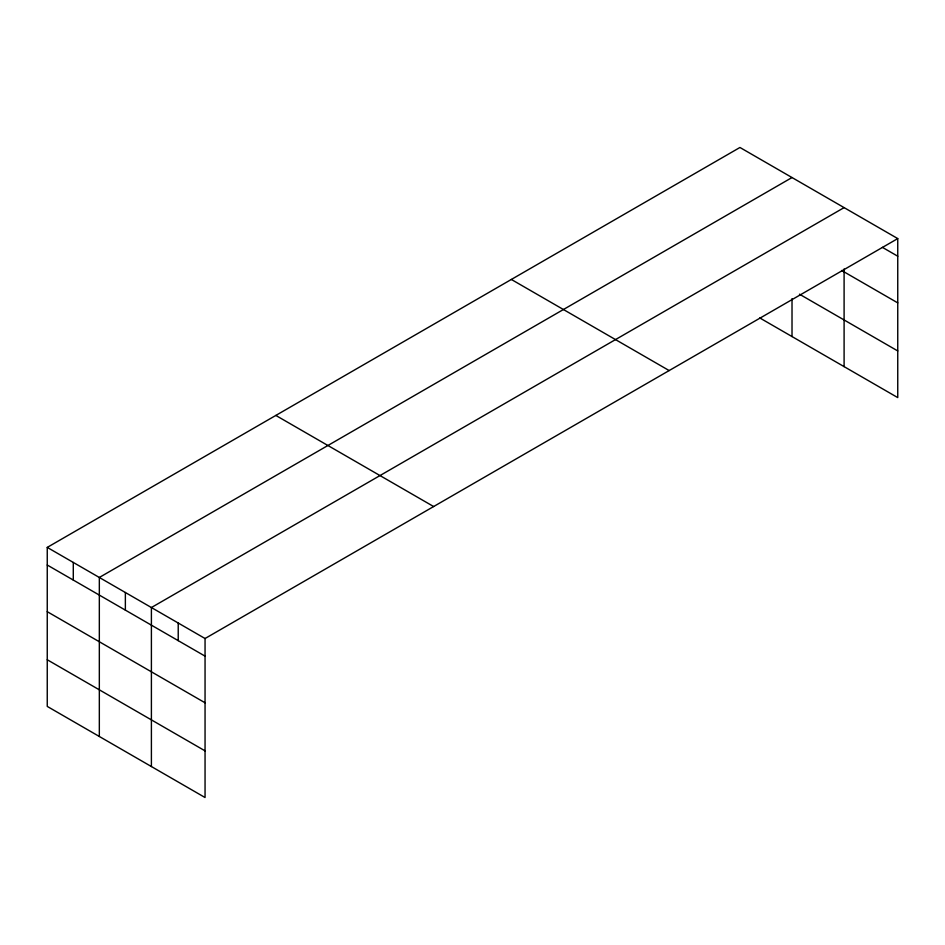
<?xml version="1.0" encoding="UTF-8"?>
<svg xmlns="http://www.w3.org/2000/svg" width="945" height="945" viewBox="0 0 945 945"><rect width="100%" height="100%" fill="white"/><g stroke="black" fill="none" stroke-linecap="round" stroke-linejoin="round"><path stroke-width="1.42" d="M844.098 268.971L844.098 366.625M759.78 317.945L897.75 397.597L897.75 238.589L739.947 147.479L47.25 547.403L47.25 706.411L205.053 797.521L205.053 638.513L47.25 547.403M792.016 177.542L99.331 577.466L99.331 736.474M844.098 207.616L151.401 607.541L151.401 766.537M205.053 638.513L897.75 238.589M882.417 247.366L897.75 256.213M841.617 270.459L897.75 302.872M799.458 294.19L897.75 350.938M511.351 279.46L669.166 370.57M275.834 415.434L433.649 506.544M47.25 565.027L205.053 656.137M47.25 611.687L205.053 702.785M47.25 659.752L205.053 750.862M792.016 298.644L792.016 336.55M178.227 623.027L178.227 640.639M125.366 592.503L125.366 610.127M73.285 562.44L73.285 580.053"/></g></svg>
